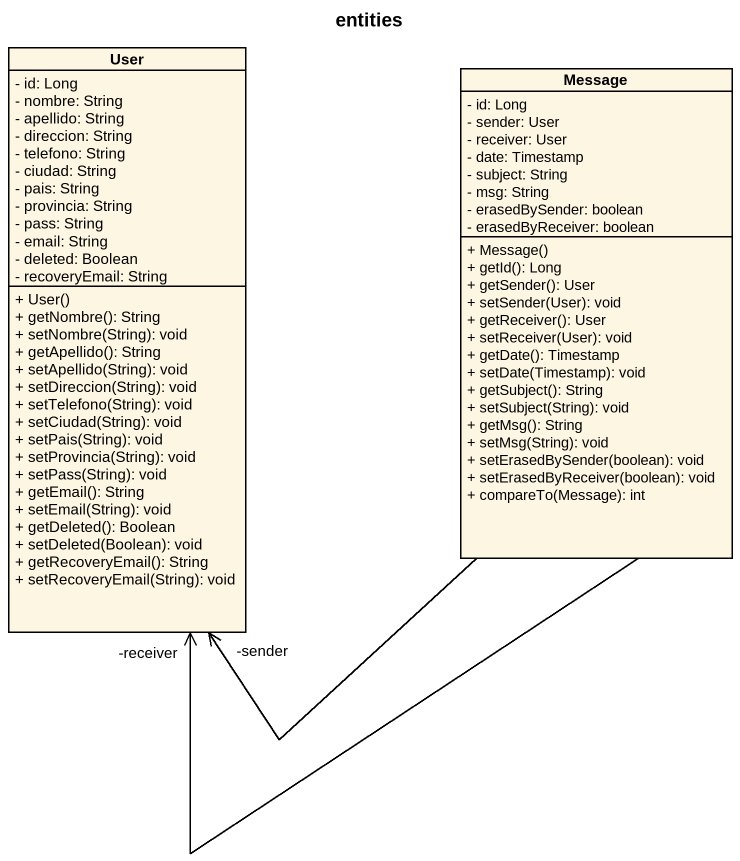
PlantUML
@startuml
title entities
hide circle
hide empty members
skinparam classAttributeIconSize 0
class User {
  - id: Long
  - nombre: String
  - apellido: String
  - direccion: String
  - telefono: String
  - ciudad: String
  - pais: String
  - provincia: String
  - pass: String
  - email: String
  - deleted: Boolean
  - recoveryEmail: String
  + User()
  + getNombre(): String
  + setNombre(String): void
  + getApellido(): String
  + setApellido(String): void
  + setDireccion(String): void
  + setTelefono(String): void
  + setCiudad(String): void
  + setPais(String): void
  + setProvincia(String): void
  + setPass(String): void
  + getEmail(): String
  + setEmail(String): void
  + getDeleted(): Boolean
  + setDeleted(Boolean): void
  + getRecoveryEmail(): String
  + setRecoveryEmail(String): void
}
class Message {
  - id: Long
  - sender: User
  - receiver: User
  - date: Timestamp
  - subject: String
  - msg: String
  - erasedBySender: boolean
  - erasedByReceiver: boolean
  + Message()
  + getId(): Long
  + getSender(): User
  + setSender(User): void
  + getReceiver(): User
  + setReceiver(User): void
  + getDate(): Timestamp
  + setDate(Timestamp): void
  + getSubject(): String
  + setSubject(String): void
  + getMsg(): String
  + setMsg(String): void
  + setErasedBySender(boolean): void
  + setErasedByReceiver(boolean): void
  + compareTo(Message): int
}
Message -left-> "-receiver" User
Message -left-> "-sender" User
@enduml
